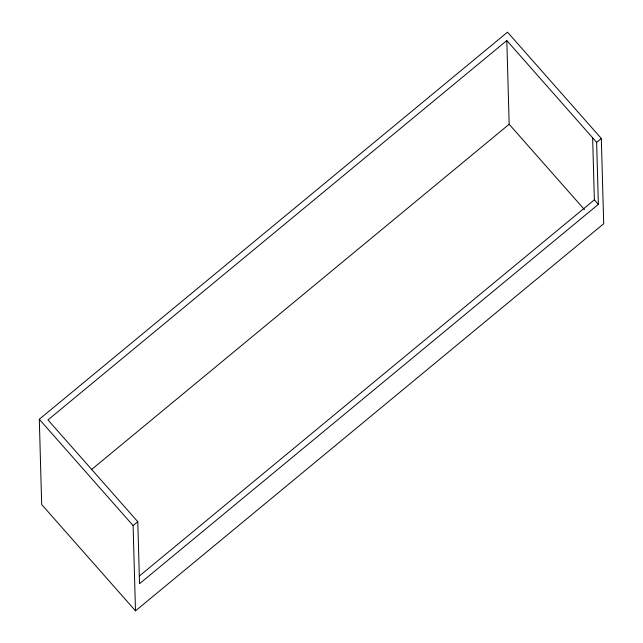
<?xml version="1.0" encoding="UTF-8"?>
<svg xmlns="http://www.w3.org/2000/svg" width="643" height="643" viewBox="0 0 643 643"><rect width="100%" height="100%" fill="white"/><g stroke="black" fill="none" stroke-linecap="round" stroke-linejoin="round"><path stroke-width="0.96" d="M39.303 419.268L507.512 32.15L601.318 138.462L603.697 223.732L135.488 610.85L41.682 504.538L39.303 419.268L133.109 525.58L135.488 610.85M506.821 40.549L47.976 419.919L137.787 521.714L139.523 583.723L598.368 204.345L596.632 142.336L506.821 40.549L509.16 124.26L584.415 209.554M91.33 469.728L509.16 124.26M133.109 525.58L137.787 521.714M596.632 142.336L601.318 138.462M139.394 575.999L594.373 199.828L592.637 137.811M594.373 199.828L598.368 204.345"/></g></svg>
